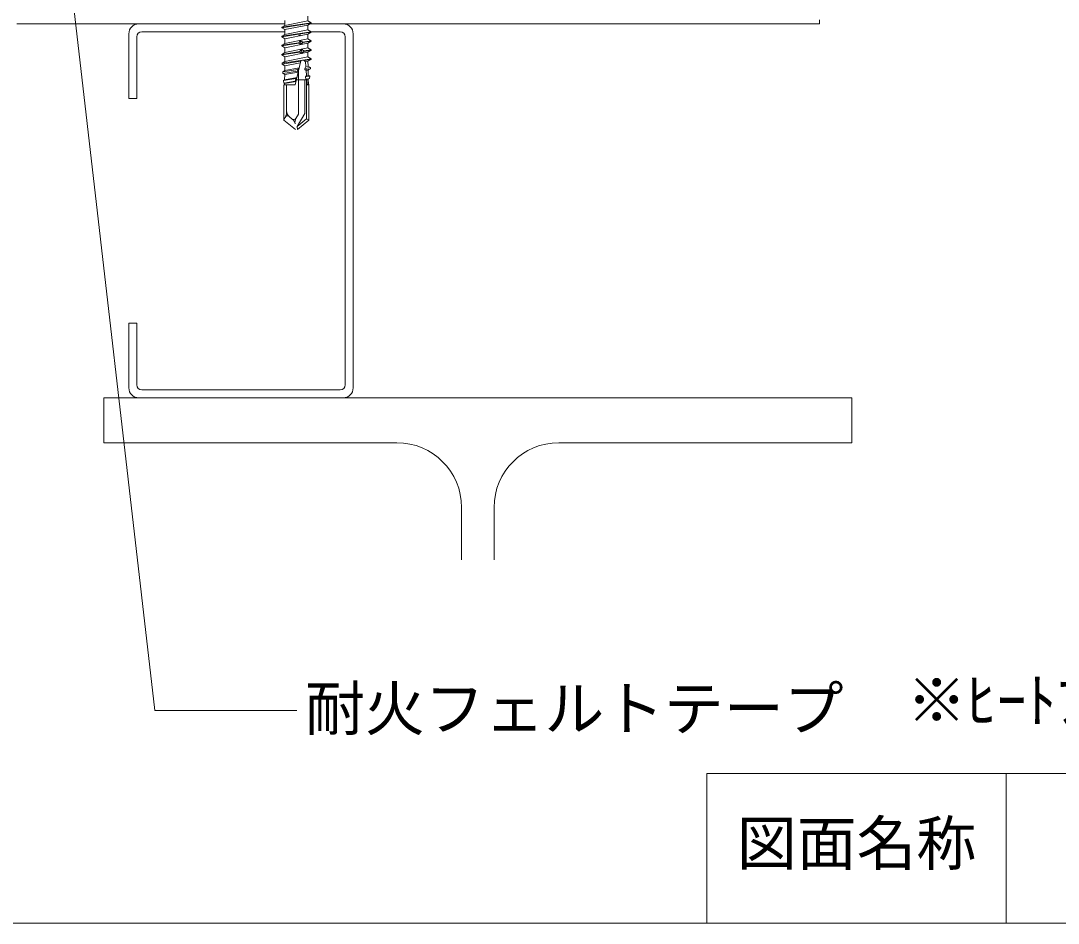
# Model space of a CAD drawing. Units: millimetres, scale not verified. Extents: x -405 to 405, y -283 to 276.
# Drawn here: x -92.6 to 115.5, y -264 to -83 of the extents above; entities that cross this region are included whole.
import ezdxf
from ezdxf.enums import TextEntityAlignment as Align

# ---------------------------------------------------------------- set-up
doc = ezdxf.new("R2010")
doc.units = ezdxf.units.MM
doc.header["$LTSCALE"] = 3
for name, color, linetype, lineweight in [('1-0_芯・寸法線', 7, 'Continuous', 18), ('1-6_アンカー類', 7, 'Continuous', 18), ('1-8_下地など', 7, 'Continuous', 18), ('1-9_下地鋼板', 7, 'Continuous', 18), ('F-F', 7, 'Continuous', 18)]:
    doc.layers.add(name, color=color, linetype=linetype, lineweight=lineweight)
doc.layers.add('E-E', color=7, linetype='Continuous')
doc.styles.add('ＭＳ ゴシック', font='')
doc.styles.get('ＭＳ ゴシック').set_extended_font_data('MS Gothic')

msp = doc.modelspace()

# ---------------------------------------------------------------- linework, layer by layer
at = {"layer": '1-0_芯・寸法線'}
for p, q in [((-81.977, -80.414), (-65.742, -221.342)), ((-65.742, -221.342), (-37.267, -221.342))]:
    msp.add_line(p, q, dxfattribs=at)
at = {"layer": '1-6_アンカー類'}
for p, q in [((-39.632, -82.998), (-39.632, -83.958)), ((-39.632, -83.958), (-35.032, -83.053)), ((-35.032, -82.093), (-35.032, -83.053)), ((-34.382, -83.428), (-40.282, -84.333)), ((-34.382, -83.528), (-40.282, -84.433)), ((-40.282, -84.433), (-39.632, -84.808)), ((-34.382, -85.238), (-40.282, -86.143)), ((-35.032, -83.903), (-39.632, -84.808)), ((-39.632, -84.808), (-39.632, -85.768)), ((-39.632, -85.768), (-35.032, -84.863)), ((-34.382, -83.528), (-35.032, -83.903)), ((-35.032, -83.903), (-35.032, -84.863)), ((-34.382, -85.338), (-40.282, -86.243)), ((-40.282, -86.243), (-39.632, -86.618)), ((-35.032, -85.713), (-39.632, -86.618)), ((-39.632, -86.618), (-39.632, -87.578)), ((-39.632, -87.578), (-35.032, -86.673)), ((-36.53, -85.903), (-36.842, -85.903)), ((-36.643, -86.03), (-36.658, -85.903)), ((-36.433, -87.799), (-36.532, -86.968)), ((-34.382, -87.048), (-36.088, -87.31)), ((-36.077, -87.408), (-36.088, -87.31)), ((-34.382, -87.148), (-36.077, -87.408)), ((-34.382, -85.338), (-35.032, -85.713)), ((-35.032, -85.713), (-35.032, -86.673)), ((-34.382, -87.148), (-35.032, -87.523)), ((-36.88, -87.431), (-40.282, -87.953)), ((-36.868, -87.529), (-40.282, -88.053)), ((-40.282, -88.053), (-39.632, -88.428)), ((-36.669, -89.209), (-40.282, -89.763)), ((-36.657, -89.307), (-40.282, -89.863)), ((-35.032, -87.523), (-39.632, -88.428)), ((-39.632, -88.428), (-39.632, -89.388)), ((-39.632, -89.388), (-35.032, -88.483)), ((-35.032, -89.333), (-39.632, -90.238)), ((-36.868, -87.529), (-36.88, -87.431)), ((-36.657, -89.307), (-36.669, -89.209)), ((-36.223, -89.568), (-36.322, -88.736)), ((-34.382, -88.858), (-35.878, -89.087)), ((-35.866, -89.186), (-35.878, -89.087)), ((-34.382, -88.958), (-35.866, -89.186)), ((-35.032, -87.523), (-35.032, -88.483)), ((-34.382, -88.958), (-35.032, -89.333)), ((-35.032, -89.333), (-35.032, -90.293)), ((-40.282, -89.863), (-39.632, -90.238)), ((-36.068, -90.92), (-40.225, -91.54)), ((-36.491, -91.111), (-40.209, -91.715)), ((-36.565, -91.439), (-39.652, -92.037)), ((-39.637, -91.201), (-35.032, -90.293)), ((-39.632, -90.903), (-39.637, -91.201)), ((-39.632, -90.238), (-39.632, -90.903)), ((-37.566, -95.903), (-36.488, -91.095)), ((-34.382, -90.668), (-36.006, -90.91)), ((-35.763, -90.992), (-35.77, -90.909)), ((-34.382, -90.768), (-35.763, -90.992)), ((-35.544, -91.241), (-35.763, -90.992)), ((-35.028, -91.141), (-35.544, -91.241)), ((-35.472, -92.205), (-35.544, -91.241)), ((-34.382, -90.768), (-35.028, -91.141)), ((-35.028, -91.141), (-35.011, -92.115)), ((-40.209, -91.715), (-39.652, -92.037)), ((-37.074, -92.796), (-40.07, -93.26)), ((-37.148, -93.122), (-40.037, -93.624)), ((-40.037, -93.624), (-39.683, -93.829)), ((-36.985, -93.313), (-39.683, -93.829)), ((-39.652, -92.037), (-39.669, -93.029)), ((-39.669, -93.029), (-36.795, -92.465)), ((-37.148, -93.122), (-37.074, -92.796)), ((-37.148, -93.122), (-36.985, -93.313)), ((-36.795, -92.465), (-37.074, -92.796)), ((-36.932, -101.757), (-36.932, -93.076)), ((-35.472, -92.205), (-35.645, -92.575)), ((-34.517, -92.4), (-35.645, -92.575)), ((-35.624, -92.858), (-35.645, -92.575)), ((-34.541, -92.67), (-35.624, -92.858)), ((-35.624, -92.858), (-35.412, -93.012)), ((-35.472, -92.205), (-35.011, -92.115)), ((-34.997, -92.933), (-35.412, -93.012)), ((-35.338, -94.013), (-35.412, -93.012)), ((-34.541, -92.67), (-34.997, -92.933)), ((-34.997, -92.933), (-34.979, -93.943)), ((-37.475, -94.581), (-39.915, -94.981)), ((-37.594, -95.113), (-39.866, -95.534)), ((-39.866, -95.534), (-39.715, -95.621)), ((-39.715, -95.621), (-39.72, -95.903)), ((-37.405, -95.185), (-39.715, -95.621)), ((-39.683, -93.829), (-39.701, -94.857)), ((-39.701, -94.857), (-37.224, -94.378)), ((-37.594, -95.113), (-37.475, -94.581)), ((-37.594, -95.113), (-37.405, -95.185)), ((-37.475, -94.581), (-37.224, -94.378)), ((-37.342, -94.903), (-35.271, -94.903)), ((-35.682, -101.654), (-35.682, -94.903)), ((-35.338, -94.013), (-35.52, -94.26)), ((-34.672, -94.121), (-35.52, -94.26)), ((-35.486, -94.722), (-35.52, -94.26)), ((-34.713, -94.579), (-35.486, -94.722)), ((-35.486, -94.722), (-35.28, -94.784)), ((-35.338, -94.013), (-34.979, -93.943)), ((-35.332, -102.695), (-35.332, -94.903)), ((-34.966, -94.725), (-35.28, -94.784)), ((-35.203, -95.821), (-35.28, -94.784)), ((-34.713, -94.579), (-34.966, -94.725)), ((-34.966, -94.725), (-34.947, -95.772)), ((-39.832, -102.929), (-39.832, -95.903)), ((-39.832, -95.903), (-37.566, -95.903)), ((-39.332, -101.469), (-39.332, -95.903)), ((-35.203, -95.821), (-35.335, -95.903)), ((-35.335, -95.903), (-34.832, -95.903)), ((-35.203, -95.821), (-34.947, -95.772)), ((-34.827, -95.841), (-35.18, -95.903)), ((-34.832, -95.903), (-34.832, -102.929)), ((-37.427, -102.614), (-36.932, -101.757)), ((-35.682, -101.654), (-37.177, -104.244)), ((-39.457, -102.068), (-39.832, -102.929)), ((-39.832, -102.929), (-37.532, -104.859)), ((-38.82, -102.212), (-38.115, -102.803)), ((-35.332, -102.695), (-37.177, -104.244)), ((-34.832, -102.929), (-37.132, -104.859)), ((-35.332, -102.695), (-34.832, -102.929)), ((-37.177, -104.244), (-37.132, -104.859))]:
    msp.add_line(p, q, dxfattribs=at)
for points in [[(-34.382, -83.528), (-34.382, -83.428), (-35.032, -83.053)], [(-40.282, -84.433), (-40.282, -84.333), (-39.632, -83.958)], [(-34.382, -85.338), (-34.382, -85.238), (-35.032, -84.863)], [(-40.282, -86.243), (-40.282, -86.143), (-39.632, -85.768)], [(-36.088, -87.31), (-36.532, -86.968), (-36.88, -87.431)], [(-36.53, -85.903), (-36.643, -86.03), (-36.842, -85.903)], [(-34.382, -87.148), (-34.382, -87.048), (-35.032, -86.673)], [(-40.282, -88.053), (-40.282, -87.953), (-39.632, -87.578)], [(-40.282, -89.863), (-40.282, -89.763), (-39.632, -89.388)], [(-36.868, -87.529), (-36.433, -87.799), (-36.077, -87.408)], [(-35.878, -89.087), (-36.322, -88.736), (-36.669, -89.209)], [(-36.657, -89.307), (-36.223, -89.568), (-35.866, -89.186)], [(-34.382, -88.958), (-34.382, -88.858), (-35.032, -88.483)], [(-40.209, -91.715), (-40.225, -91.54), (-39.637, -91.201)], [(-34.382, -90.768), (-34.382, -90.668), (-35.032, -90.293)], [(-40.037, -93.624), (-40.07, -93.26), (-39.669, -93.029)], [(-34.541, -92.67), (-34.517, -92.4), (-35.011, -92.115)], [(-39.866, -95.534), (-39.915, -94.981), (-39.701, -94.857)], [(-34.713, -94.579), (-34.672, -94.121), (-34.979, -93.943)], [(-34.832, -95.903), (-34.827, -95.841), (-34.947, -95.772)]]:
    msp.add_lwpolyline(points, dxfattribs=at)
for centre, radius, start, end in [((-35.882, -91.953), 1.05, 83.83722, 125.22981), ((-40.832, -101.469), 1.5, 336.44554, 0), ((-37.832, -101.082), 1.5, 180, 230), ((-39.141, -102.595), 0.5, 50, 156.44554), ((-37.86, -102.364), 0.5, 230, 330), ((-39.08, -103.952), 1.5, 12.5, 50), ((-36.135, -103.375), 1.5, 150, 192.5)]:
    msp.add_arc(centre, radius, start, end, dxfattribs=at)
at = {"layer": '1-8_下地など'}
for p, q in [((-39.632, -83.641), (-68.959, -83.641)), ((-68.359, -85.241), (-39.632, -85.241)), ((-27.959, -83.641), (-34.577, -83.641)), ((-34.4, -85.241), (-28.559, -85.241)), ((-70.959, -85.641), (-70.959, -98.641)), ((-69.359, -86.241), (-69.359, -98.641)), ((-27.559, -86.241), (-27.559, -156.041)), ((-25.959, -156.641), (-25.959, -85.641)), ((-70.959, -98.641), (-69.359, -98.641)), ((-70.959, -143.641), (-69.359, -143.641)), ((-70.959, -156.641), (-70.959, -143.641)), ((-69.359, -156.041), (-69.359, -143.641)), ((-28.559, -157.041), (-68.359, -157.041)), ((-68.959, -158.641), (-27.959, -158.641)), ((-4.209, -191.141), (-4.209, -180.641)), ((2.291, -180.641), (2.291, -191.141))]:
    msp.add_line(p, q, dxfattribs=at)
msp.add_lwpolyline([(-17.209, -167.641), (-75.959, -167.641), (-75.959, -158.641), (74.041, -158.641), (74.041, -167.641), (15.291, -167.641)], dxfattribs=at)
for centre, radius, start, end in [((-68.959, -85.641), 2, 90, 180), ((-68.359, -86.241), 1, 90, 180), ((-28.559, -86.241), 1, 360, 90), ((-27.959, -85.641), 2, 0, 90), ((-68.359, -156.041), 1, 180, 270), ((-28.559, -156.041), 1, 270, 0), ((-68.959, -156.641), 2, 180, 270), ((-27.959, -156.641), 2, 270, 360), ((-17.209, -180.641), 13, 0, 90), ((15.291, -180.641), 13, 90, 180)]:
    msp.add_arc(centre, radius, start, end, dxfattribs=at)
at = {"layer": '1-9_下地鋼板'}
for p, q in [((67.557, -83.641), (67.557, -82.841)), ((-93.428, -83.641), (-39.612, -83.641)), ((-35.032, -83.641), (67.557, -83.641))]:
    msp.add_line(p, q, dxfattribs=at)
at = {"layer": 'F-F'}
for p, q in [((45, -264), (45, -234)), ((105, -264), (105, -234))]:
    msp.add_line(p, q, dxfattribs=at)
for points in [[(-405, 276), (405, 276), (405, -264), (-405, -264)], [(405, -234), (120.355, -234), (45, -234)]]:
    msp.add_lwpolyline(points, dxfattribs=at)

# ---------------------------------------------------------------- texts
at = {"layer": '1-0_芯・寸法線', "style": 'ＭＳ ゴシック'}
for s, p in [('※ﾋｰﾄﾌﾞﾘｯｼﾞ防止のため、耐火ﾌｪﾙﾄﾃｰﾌﾟを設置', (85.068, -226.308)), ('耐火フェルトテープ', (-35.606, -227.956))]:
    msp.add_text(s, height=8.798, dxfattribs=at).set_placement(p, align=Align.BOTTOM_LEFT)
at = {"layer": 'E-E', "style": 'ＭＳ ゴシック'}
msp.add_text('図面名称', height=8.798, dxfattribs=at).set_placement((51, -255), align=Align.BOTTOM_LEFT)

doc.saveas('drawing.dxf')
